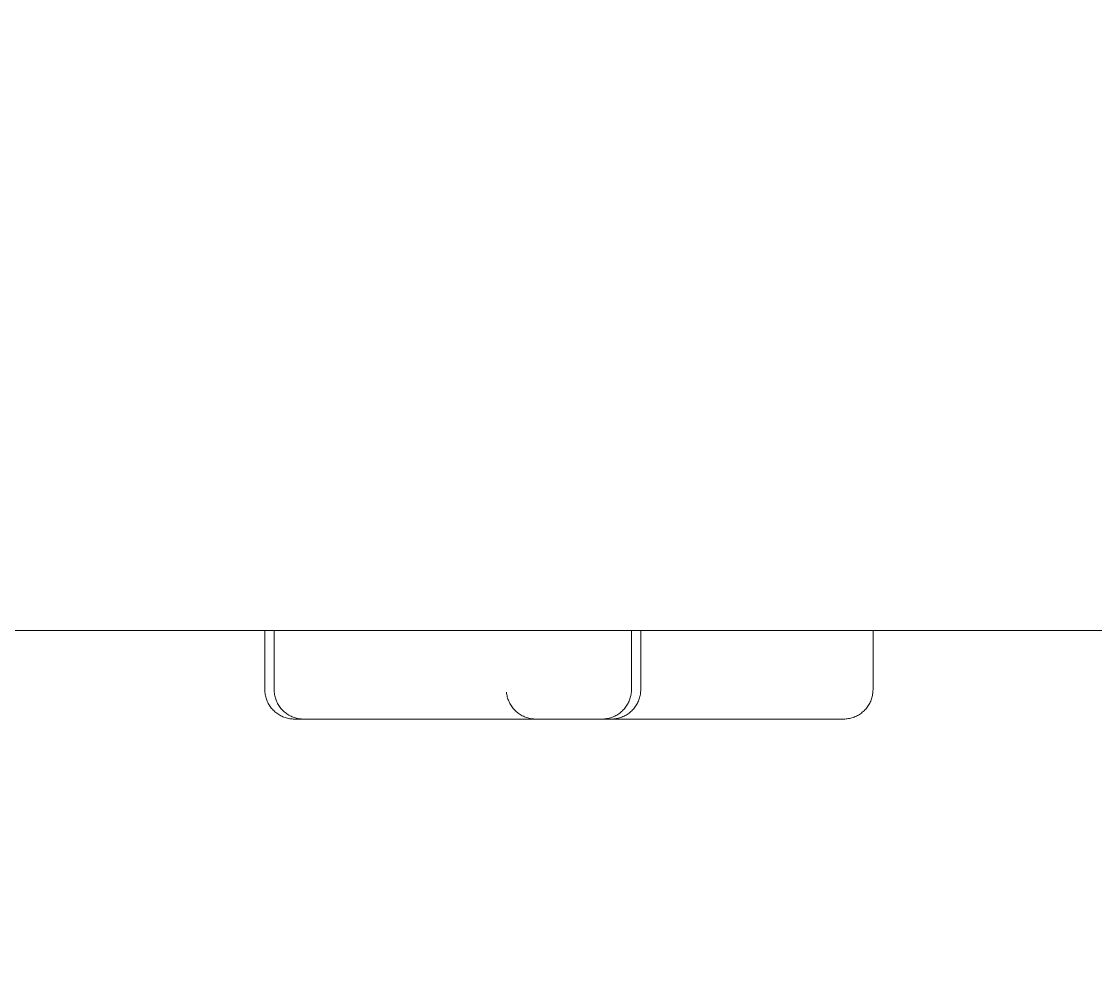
# Model space of a CAD drawing. Header units: metres. Extents: x 5374 to 25187, y 1840 to 7438.
# Drawn here: x 24264.89 to 24268.523, y 6483.967 to 6487.151 of the extents above; entities that cross this region are included whole.
import ezdxf

# ---------------------------------------------------------------- set-up
doc = ezdxf.new("R2010")
doc.units = ezdxf.units.M
doc.layers.add('02', color=2, linetype='Continuous')
doc.layers.add('A-GENM', color=2, linetype='Continuous', lineweight=9)

msp = doc.modelspace()

# ---------------------------------------------------------------- hatches: boundary and pattern name
at = {"layer": '02'}
h = msp.add_hatch(dxfattribs=at)
h.set_pattern_fill('ANGLE', color=1, scale=5)
h.set_pattern_definition([(0, (-292.62, 709.488), (0, 34.925), [25.4, -9.525]), (90, (-292.62, 709.488), (-34.925, 2e-15), [25.4, -9.525])])
h.paths.add_polyline_path([(24462.2223, 6585.2648), (24202.2223, 6585.2648), (24202.2223, 6295.2648), (24462.2223, 6295.2648)])

# ---------------------------------------------------------------- linework, layer by layer
at = {"layer": 'A-GENM'}
for p, q in [((24265.7134, 6485.0909), (24265.7134, 6484.8909)), ((24265.7134, 6485.0909), (24265.7134, 6484.8909)), ((24265.7437, 6485.0909), (24265.9151, 6485.0909)), ((24265.7437, 6485.0909), (24265.8788, 6485.0909)), ((24265.9151, 6485.0909), (24265.7437, 6485.0909)), ((24265.7448, 6485.0909), (24265.7448, 6484.8909)), ((24265.8633, 6485.0909), (24266.8664, 6485.0909)), ((24266.8127, 6485.0909), (24267.7704, 6485.0909)), ((24266.8664, 6485.0909), (24266.9848, 6485.0909)), ((24266.9534, 6484.8909), (24266.9534, 6485.0909)), ((24266.9848, 6484.8909), (24266.9848, 6485.0909)), ((24267.7704, 6484.8909), (24267.7704, 6485.0909))]:
    msp.add_line(p, q, dxfattribs=at)
at = {"layer": 'A-GENM', "flags": 128}
for points in [[(24262.2021, 6485.0909), (24262.8792, 6485.0909), (24263.5364, 6485.0909), (24264.1727, 6485.0909), (24264.7871, 6485.0909), (24265.3785, 6485.0909), (24265.9461, 6485.0909), (24266.4889, 6485.0909), (24267.006, 6485.0909), (24267.4967, 6485.0909), (24267.9601, 6485.0909), (24268.3955, 6485.0909), (24268.8023, 6485.0909)], [(24265.7437, 6485.0909), (24265.5341, 6485.0909), (24264.949, 6485.0909)], [(24268.5082, 6485.0909), (24268.0804, 6485.0909), (24267.7704, 6485.0909)], [(24265.8134, 6484.7909), (24265.8094, 6484.791), (24265.8054, 6484.7912), (24265.8014, 6484.7916), (24265.7975, 6484.7922), (24265.7935, 6484.7929), (24265.7896, 6484.7938), (24265.7858, 6484.7948), (24265.7819, 6484.796), (24265.7782, 6484.7973), (24265.7745, 6484.7988), (24265.7708, 6484.8004), (24265.7672, 6484.8022), (24265.7637, 6484.8041), (24265.7603, 6484.8062), (24265.7569, 6484.8084), (24265.7537, 6484.8107), (24265.7505, 6484.8132), (24265.7475, 6484.8157), (24265.7445, 6484.8184), (24265.7417, 6484.8212), (24265.7389, 6484.8242), (24265.7363, 6484.8272), (24265.7338, 6484.8303), (24265.7315, 6484.8336), (24265.7293, 6484.8369), (24265.7272, 6484.8403), (24265.7252, 6484.8438), (24265.7234, 6484.8473), (24265.7217, 6484.851), (24265.7202, 6484.8547), (24265.7188, 6484.8584), (24265.7176, 6484.8622), (24265.7165, 6484.8661), (24265.7156, 6484.87), (24265.7149, 6484.8739), (24265.7143, 6484.8779), (24265.7138, 6484.8819), (24265.7135, 6484.8858), (24265.7134, 6484.8898), (24265.7134, 6484.8909)], [(24265.8134, 6484.7909), (24265.8094, 6484.791), (24265.8054, 6484.7912), (24265.8014, 6484.7916), (24265.7975, 6484.7922), (24265.7935, 6484.7929), (24265.7896, 6484.7938), (24265.7858, 6484.7948), (24265.7819, 6484.796), (24265.7782, 6484.7973), (24265.7745, 6484.7988), (24265.7708, 6484.8004), (24265.7672, 6484.8022), (24265.7637, 6484.8041), (24265.7603, 6484.8062), (24265.7569, 6484.8084), (24265.7537, 6484.8107), (24265.7505, 6484.8132), (24265.7475, 6484.8157), (24265.7445, 6484.8184), (24265.7417, 6484.8212), (24265.7389, 6484.8242), (24265.7363, 6484.8272), (24265.7338, 6484.8303), (24265.7315, 6484.8336), (24265.7293, 6484.8369), (24265.7272, 6484.8403), (24265.7252, 6484.8438), (24265.7234, 6484.8473), (24265.7217, 6484.851), (24265.7202, 6484.8547), (24265.7188, 6484.8584), (24265.7176, 6484.8622), (24265.7165, 6484.8661), (24265.7156, 6484.87), (24265.7149, 6484.8739), (24265.7143, 6484.8779), (24265.7138, 6484.8819), (24265.7135, 6484.8858), (24265.7134, 6484.8898), (24265.7134, 6484.8909)], [(24265.8448, 6484.7909), (24265.8408, 6484.791), (24265.8369, 6484.7912), (24265.8329, 6484.7916), (24265.8289, 6484.7922), (24265.825, 6484.7929), (24265.8211, 6484.7938), (24265.8172, 6484.7948), (24265.8134, 6484.796), (24265.8096, 6484.7973), (24265.8059, 6484.7988), (24265.8023, 6484.8004), (24265.7987, 6484.8022), (24265.7952, 6484.8041), (24265.7917, 6484.8062), (24265.7884, 6484.8084), (24265.7851, 6484.8107), (24265.782, 6484.8132), (24265.7789, 6484.8157), (24265.776, 6484.8184), (24265.7731, 6484.8212), (24265.7704, 6484.8242), (24265.7678, 6484.8272), (24265.7653, 6484.8303), (24265.7629, 6484.8336), (24265.7607, 6484.8369), (24265.7586, 6484.8403), (24265.7567, 6484.8438), (24265.7548, 6484.8473), (24265.7532, 6484.851), (24265.7516, 6484.8547), (24265.7503, 6484.8584), (24265.749, 6484.8622), (24265.748, 6484.8661), (24265.7471, 6484.87), (24265.7463, 6484.8739), (24265.7457, 6484.8779), (24265.7453, 6484.8819), (24265.745, 6484.8858), (24265.7449, 6484.8898), (24265.7448, 6484.8909)], [(24265.8448, 6484.7909), (24265.8408, 6484.791), (24265.8369, 6484.7912), (24265.8329, 6484.7916), (24265.8289, 6484.7922), (24265.825, 6484.7929), (24265.8211, 6484.7938), (24265.8172, 6484.7948), (24265.8134, 6484.796), (24265.8096, 6484.7973), (24265.8059, 6484.7988), (24265.8023, 6484.8004), (24265.7987, 6484.8022), (24265.7952, 6484.8041), (24265.7917, 6484.8062), (24265.7884, 6484.8084), (24265.7851, 6484.8107), (24265.782, 6484.8132), (24265.7789, 6484.8157), (24265.776, 6484.8184), (24265.7731, 6484.8212), (24265.7704, 6484.8242), (24265.7678, 6484.8272), (24265.7653, 6484.8303), (24265.7629, 6484.8336), (24265.7607, 6484.8369), (24265.7586, 6484.8403), (24265.7567, 6484.8438), (24265.7548, 6484.8473), (24265.7532, 6484.851), (24265.7516, 6484.8547), (24265.7503, 6484.8584), (24265.749, 6484.8622), (24265.748, 6484.8661), (24265.7471, 6484.87), (24265.7463, 6484.8739), (24265.7457, 6484.8779), (24265.7453, 6484.8819)], [(24266.6304, 6484.7909), (24266.6264, 6484.791), (24266.6224, 6484.7912), (24266.6184, 6484.7916), (24266.6145, 6484.7922), (24266.6105, 6484.7929), (24266.6066, 6484.7938), (24266.6028, 6484.7948), (24266.599, 6484.796), (24266.5952, 6484.7973), (24266.5915, 6484.7988), (24266.5878, 6484.8004), (24266.5842, 6484.8022), (24266.5807, 6484.8041), (24266.5773, 6484.8062), (24266.5739, 6484.8084), (24266.5707, 6484.8107), (24266.5675, 6484.8132), (24266.5645, 6484.8157), (24266.5615, 6484.8184), (24266.5587, 6484.8212), (24266.5559, 6484.8242), (24266.5533, 6484.8272), (24266.5509, 6484.8303), (24266.5485, 6484.8336), (24266.5463, 6484.8369), (24266.5442, 6484.8403), (24266.5422, 6484.8438), (24266.5404, 6484.8473), (24266.5387, 6484.851), (24266.5372, 6484.8547), (24266.5358, 6484.8584), (24266.5346, 6484.8622), (24266.5335, 6484.8661), (24266.5326, 6484.87), (24266.5319, 6484.8739), (24266.5313, 6484.8779), (24266.5308, 6484.8819)], [(24266.9534, 6484.8909), (24266.9533, 6484.8869), (24266.9531, 6484.8829), (24266.9527, 6484.8789), (24266.9521, 6484.875), (24266.9514, 6484.8711), (24266.9505, 6484.8671), (24266.9495, 6484.8633), (24266.9483, 6484.8595), (24266.947, 6484.8557), (24266.9455, 6484.852), (24266.9439, 6484.8483), (24266.9421, 6484.8447), (24266.9402, 6484.8412), (24266.9381, 6484.8378), (24266.9359, 6484.8345), (24266.9336, 6484.8312), (24266.9312, 6484.828), (24266.9286, 6484.825), (24266.9259, 6484.822), (24266.9231, 6484.8192), (24266.9202, 6484.8165), (24266.9171, 6484.8138), (24266.914, 6484.8114), (24266.9108, 6484.809), (24266.9074, 6484.8068), (24266.904, 6484.8047), (24266.9005, 6484.8027), (24266.897, 6484.8009), (24266.8933, 6484.7992), (24266.8896, 6484.7977), (24266.8859, 6484.7963), (24266.8821, 6484.7951), (24266.8782, 6484.794), (24266.8743, 6484.7931), (24266.8704, 6484.7924), (24266.8664, 6484.7918), (24266.8625, 6484.7913), (24266.8585, 6484.791), (24266.8545, 6484.7909), (24266.8534, 6484.7909)], [(24266.9531, 6484.8829), (24266.9527, 6484.8789), (24266.9521, 6484.875), (24266.9514, 6484.8711), (24266.9505, 6484.8671), (24266.9495, 6484.8633), (24266.9483, 6484.8595), (24266.947, 6484.8557), (24266.9455, 6484.852), (24266.9439, 6484.8483), (24266.9421, 6484.8447), (24266.9402, 6484.8412), (24266.9381, 6484.8378), (24266.9359, 6484.8345), (24266.9336, 6484.8312), (24266.9312, 6484.828), (24266.9286, 6484.825), (24266.9259, 6484.822), (24266.9231, 6484.8192), (24266.9202, 6484.8165), (24266.9171, 6484.8138), (24266.914, 6484.8114), (24266.9108, 6484.809), (24266.9074, 6484.8068), (24266.904, 6484.8047), (24266.9005, 6484.8027), (24266.897, 6484.8009), (24266.8933, 6484.7992), (24266.8896, 6484.7977), (24266.8859, 6484.7963), (24266.8821, 6484.7951), (24266.8782, 6484.794), (24266.8743, 6484.7931), (24266.8704, 6484.7924), (24266.8664, 6484.7918), (24266.8625, 6484.7913), (24266.8585, 6484.791), (24266.8545, 6484.7909), (24266.8534, 6484.7909)], [(24266.9848, 6484.8909), (24266.9848, 6484.8869), (24266.9845, 6484.8829), (24266.9841, 6484.8789), (24266.9836, 6484.875), (24266.9829, 6484.8711), (24266.982, 6484.8671), (24266.981, 6484.8633), (24266.9798, 6484.8595), (24266.9784, 6484.8557), (24266.977, 6484.852), (24266.9753, 6484.8483), (24266.9735, 6484.8447), (24266.9716, 6484.8412), (24266.9696, 6484.8378), (24266.9674, 6484.8345), (24266.9651, 6484.8312), (24266.9626, 6484.828), (24266.96, 6484.825), (24266.9573, 6484.822), (24266.9545, 6484.8192), (24266.9516, 6484.8165), (24266.9486, 6484.8138), (24266.9454, 6484.8114), (24266.9422, 6484.809), (24266.9389, 6484.8068), (24266.9355, 6484.8047), (24266.932, 6484.8027), (24266.9284, 6484.8009), (24266.9248, 6484.7992), (24266.9211, 6484.7977), (24266.9173, 6484.7963), (24266.9135, 6484.7951), (24266.9097, 6484.794), (24266.9058, 6484.7931), (24266.9018, 6484.7924), (24266.8979, 6484.7918), (24266.8939, 6484.7913), (24266.8899, 6484.791), (24266.8859, 6484.7909), (24266.8848, 6484.7909)], [(24266.9845, 6484.8829), (24266.9841, 6484.8789), (24266.9836, 6484.875), (24266.9829, 6484.8711), (24266.982, 6484.8671), (24266.981, 6484.8633), (24266.9798, 6484.8595), (24266.9784, 6484.8557), (24266.977, 6484.852), (24266.9753, 6484.8483), (24266.9735, 6484.8447), (24266.9716, 6484.8412), (24266.9696, 6484.8378), (24266.9674, 6484.8345), (24266.9651, 6484.8312), (24266.9626, 6484.828), (24266.96, 6484.825), (24266.9573, 6484.822), (24266.9545, 6484.8192), (24266.9516, 6484.8165), (24266.9486, 6484.8138), (24266.9454, 6484.8114), (24266.9422, 6484.809), (24266.9389, 6484.8068), (24266.9355, 6484.8047), (24266.932, 6484.8027), (24266.9284, 6484.8009), (24266.9248, 6484.7992), (24266.9211, 6484.7977), (24266.9173, 6484.7963), (24266.9135, 6484.7951), (24266.9097, 6484.794), (24266.9058, 6484.7931), (24266.9018, 6484.7924), (24266.8979, 6484.7918), (24266.8939, 6484.7913), (24266.8899, 6484.791), (24266.8859, 6484.7909), (24266.8848, 6484.7909)], [(24267.7704, 6484.8909), (24267.7703, 6484.8869), (24267.7701, 6484.8829), (24267.7697, 6484.8789), (24267.7691, 6484.875), (24267.7684, 6484.8711), (24267.7675, 6484.8671), (24267.7665, 6484.8633), (24267.7653, 6484.8595), (24267.764, 6484.8557), (24267.7625, 6484.852), (24267.7609, 6484.8483), (24267.7591, 6484.8447), (24267.7572, 6484.8412), (24267.7551, 6484.8378), (24267.7529, 6484.8345), (24267.7506, 6484.8312), (24267.7482, 6484.828), (24267.7456, 6484.825), (24267.7429, 6484.822), (24267.7401, 6484.8192), (24267.7372, 6484.8165), (24267.7341, 6484.8138), (24267.731, 6484.8114), (24267.7278, 6484.809), (24267.7244, 6484.8068), (24267.721, 6484.8047), (24267.7175, 6484.8027), (24267.714, 6484.8009), (24267.7103, 6484.7992), (24267.7066, 6484.7977), (24267.7029, 6484.7963), (24267.6991, 6484.7951), (24267.6952, 6484.794), (24267.6913, 6484.7931), (24267.6874, 6484.7924), (24267.6835, 6484.7918), (24267.6795, 6484.7913), (24267.6755, 6484.791), (24267.6715, 6484.7909), (24267.6704, 6484.7909)], [(24265.8134, 6484.7909), (24265.8138, 6484.7909), (24265.8151, 6484.7909), (24265.8171, 6484.7909), (24265.82, 6484.7909), (24265.8238, 6484.7909), (24265.8283, 6484.7909), (24265.8337, 6484.7909), (24265.8389, 6484.7909)], [(24265.8134, 6484.7909), (24265.8138, 6484.7909), (24265.8151, 6484.7909), (24265.8171, 6484.7909), (24265.82, 6484.7909), (24265.8238, 6484.7909), (24265.8283, 6484.7909), (24265.8337, 6484.7909), (24265.8398, 6484.7909), (24265.8467, 6484.7909), (24265.8545, 6484.7909), (24265.8629, 6484.7909), (24265.8722, 6484.7909), (24265.8821, 6484.7909), (24265.8928, 6484.7909), (24265.9042, 6484.7909), (24265.9163, 6484.7909), (24265.9291, 6484.7909), (24265.9425, 6484.7909), (24265.9565, 6484.7909), (24265.9711, 6484.7909), (24265.9863, 6484.7909), (24266.0021, 6484.7909), (24266.0184, 6484.7909), (24266.0352, 6484.7909), (24266.0524, 6484.7909), (24266.0702, 6484.7909), (24266.0883, 6484.7909), (24266.1068, 6484.7909), (24266.1257, 6484.7909), (24266.145, 6484.7909), (24266.1645, 6484.7909), (24266.1843, 6484.7909), (24266.2044, 6484.7909), (24266.2246, 6484.7909), (24266.245, 6484.7909), (24266.2656, 6484.7909), (24266.2863, 6484.7909), (24266.307, 6484.7909), (24266.3278, 6484.7909), (24266.3486, 6484.7909), (24266.3694, 6484.7909), (24266.3901, 6484.7909), (24266.4107, 6484.7909), (24266.4312, 6484.7909), (24266.4515, 6484.7909), (24266.4717, 6484.7909), (24266.4916, 6484.7909), (24266.5113, 6484.7909), (24266.5307, 6484.7909), (24266.5498, 6484.7909), (24266.5685, 6484.7909), (24266.5869, 6484.7909), (24266.6048, 6484.7909), (24266.6224, 6484.7909), (24266.6394, 6484.7909), (24266.656, 6484.7909), (24266.672, 6484.7909), (24266.6876, 6484.7909), (24266.7025, 6484.7909), (24266.7168, 6484.7909), (24266.7306, 6484.7909), (24266.7437, 6484.7909), (24266.7561, 6484.7909), (24266.7679, 6484.7909), (24266.779, 6484.7909), (24266.7893, 6484.7909), (24266.799, 6484.7909), (24266.8079, 6484.7909), (24266.816, 6484.7909), (24266.8234, 6484.7909), (24266.828, 6484.7909)], [(24266.828, 6484.7909), (24266.8211, 6484.7909), (24266.8135, 6484.7909), (24266.8052, 6484.7909), (24266.796, 6484.7909), (24266.7862, 6484.7909), (24266.7756, 6484.7909), (24266.7643, 6484.7909), (24266.7523, 6484.7909), (24266.7396, 6484.7909), (24266.7263, 6484.7909), (24266.7124, 6484.7909), (24266.6979, 6484.7909), (24266.6827, 6484.7909), (24266.6671, 6484.7909), (24266.6508, 6484.7909), (24266.6341, 6484.7909), (24266.6169, 6484.7909), (24266.5993, 6484.7909), (24266.5812, 6484.7909), (24266.5627, 6484.7909), (24266.5438, 6484.7909), (24266.5247, 6484.7909), (24266.5052, 6484.7909), (24266.4854, 6484.7909), (24266.4654, 6484.7909), (24266.4452, 6484.7909), (24266.4248, 6484.7909), (24266.4042, 6484.7909), (24266.3836, 6484.7909), (24266.3628, 6484.7909), (24266.3421, 6484.7909), (24266.3213, 6484.7909), (24266.3005, 6484.7909), (24266.2798, 6484.7909), (24266.2591, 6484.7909), (24266.2386, 6484.7909), (24266.2182, 6484.7909), (24266.198, 6484.7909), (24266.1781, 6484.7909), (24266.1583, 6484.7909), (24266.1389, 6484.7909), (24266.1198, 6484.7909), (24266.101, 6484.7909), (24266.0826, 6484.7909), (24266.0646, 6484.7909), (24266.047, 6484.7909), (24266.0298, 6484.7909), (24266.0132, 6484.7909), (24265.9971, 6484.7909), (24265.9815, 6484.7909), (24265.9665, 6484.7909), (24265.952, 6484.7909), (24265.9382, 6484.7909), (24265.925, 6484.7909), (24265.9124, 6484.7909), (24265.9006, 6484.7909), (24265.8894, 6484.7909), (24265.8789, 6484.7909), (24265.8692, 6484.7909), (24265.8602, 6484.7909), (24265.8519, 6484.7909), (24265.8445, 6484.7909), (24265.8378, 6484.7909), (24265.8319, 6484.7909), (24265.8268, 6484.7909), (24265.8225, 6484.7909), (24265.819, 6484.7909), (24265.8164, 6484.7909), (24265.8146, 6484.7909), (24265.8136, 6484.7909)], [(24265.8389, 6484.7909), (24265.8328, 6484.7909), (24265.8276, 6484.7909), (24265.8232, 6484.7909), (24265.8196, 6484.7909), (24265.8168, 6484.7909), (24265.8148, 6484.7909), (24265.8137, 6484.7909)], [(24265.8389, 6484.7909), (24265.8457, 6484.7909), (24265.8533, 6484.7909), (24265.8616, 6484.7909), (24265.8708, 6484.7909), (24265.8806, 6484.7909), (24265.8912, 6484.7909), (24265.9025, 6484.7909), (24265.9145, 6484.7909), (24265.9272, 6484.7909), (24265.9405, 6484.7909), (24265.9544, 6484.7909), (24265.9689, 6484.7909), (24265.9841, 6484.7909), (24265.9998, 6484.7909), (24266.016, 6484.7909), (24266.0327, 6484.7909), (24266.0499, 6484.7909), (24266.0676, 6484.7909), (24266.0856, 6484.7909), (24266.1041, 6484.7909), (24266.123, 6484.7909), (24266.1422, 6484.7909), (24266.1616, 6484.7909), (24266.1814, 6484.7909), (24266.2014, 6484.7909), (24266.2216, 6484.7909), (24266.242, 6484.7909), (24266.2626, 6484.7909), (24266.2832, 6484.7909), (24266.304, 6484.7909), (24266.3248, 6484.7909), (24266.3456, 6484.7909), (24266.3663, 6484.7909), (24266.3871, 6484.7909), (24266.4077, 6484.7909), (24266.4282, 6484.7909), (24266.4486, 6484.7909), (24266.4688, 6484.7909), (24266.4887, 6484.7909), (24266.5085, 6484.7909), (24266.5279, 6484.7909), (24266.547, 6484.7909), (24266.5658, 6484.7909), (24266.5842, 6484.7909), (24266.6023, 6484.7909), (24266.6198, 6484.7909), (24266.637, 6484.7909), (24266.6536, 6484.7909), (24266.6697, 6484.7909), (24266.6853, 6484.7909), (24266.7004, 6484.7909), (24266.7148, 6484.7909), (24266.7286, 6484.7909), (24266.7418, 6484.7909), (24266.7544, 6484.7909), (24266.7662, 6484.7909), (24266.7774, 6484.7909), (24266.7879, 6484.7909), (24266.7976, 6484.7909), (24266.8066, 6484.7909), (24266.8149, 6484.7909), (24266.8223, 6484.7909), (24266.829, 6484.7909), (24266.8349, 6484.7909), (24266.84, 6484.7909), (24266.8443, 6484.7909), (24266.8478, 6484.7909), (24266.8504, 6484.7909), (24266.8522, 6484.7909), (24266.8532, 6484.7909)], [(24266.8534, 6484.7909), (24266.853, 6484.7909), (24266.8517, 6484.7909), (24266.8497, 6484.7909), (24266.8468, 6484.7909), (24266.843, 6484.7909), (24266.8385, 6484.7909), (24266.8332, 6484.7909), (24266.827, 6484.7909), (24266.8201, 6484.7909), (24266.8124, 6484.7909), (24266.8039, 6484.7909), (24266.7946, 6484.7909), (24266.7847, 6484.7909), (24266.774, 6484.7909), (24266.7626, 6484.7909), (24266.7505, 6484.7909), (24266.7377, 6484.7909), (24266.7243, 6484.7909), (24266.7103, 6484.7909), (24266.6957, 6484.7909), (24266.6805, 6484.7909), (24266.6647, 6484.7909), (24266.6484, 6484.7909), (24266.6316, 6484.7909), (24266.6144, 6484.7909), (24266.5966, 6484.7909), (24266.5785, 6484.7909), (24266.56, 6484.7909), (24266.5411, 6484.7909), (24266.5218, 6484.7909), (24266.5023, 6484.7909), (24266.4825, 6484.7909), (24266.4625, 6484.7909), (24266.4422, 6484.7909), (24266.4218, 6484.7909), (24266.4012, 6484.7909), (24266.3806, 6484.7909), (24266.3598, 6484.7909), (24266.339, 6484.7909), (24266.3182, 6484.7909), (24266.2974, 6484.7909), (24266.2767, 6484.7909), (24266.2561, 6484.7909), (24266.2356, 6484.7909), (24266.2153, 6484.7909), (24266.1951, 6484.7909), (24266.1752, 6484.7909), (24266.1555, 6484.7909), (24266.1361, 6484.7909), (24266.117, 6484.7909), (24266.0983, 6484.7909), (24266.0799, 6484.7909), (24266.062, 6484.7909), (24266.0444, 6484.7909), (24266.0274, 6484.7909), (24266.0108, 6484.7909), (24265.9948, 6484.7909), (24265.9793, 6484.7909), (24265.9643, 6484.7909), (24265.95, 6484.7909), (24265.9362, 6484.7909), (24265.9231, 6484.7909), (24265.9107, 6484.7909), (24265.8989, 6484.7909), (24265.8878, 6484.7909), (24265.8775, 6484.7909), (24265.8678, 6484.7909), (24265.8589, 6484.7909), (24265.8508, 6484.7909), (24265.8434, 6484.7909), (24265.8389, 6484.7909)], [(24265.8448, 6484.7909), (24265.8453, 6484.7909), (24265.8465, 6484.7909), (24265.8486, 6484.7909), (24265.8515, 6484.7909), (24265.8552, 6484.7909), (24265.8598, 6484.7909), (24265.8651, 6484.7909), (24265.8712, 6484.7909), (24265.8782, 6484.7909), (24265.8859, 6484.7909), (24265.8944, 6484.7909), (24265.9036, 6484.7909), (24265.9136, 6484.7909), (24265.9243, 6484.7909), (24265.9357, 6484.7909), (24265.9442, 6484.7909)], [(24265.8448, 6484.7909), (24265.8453, 6484.7909), (24265.8465, 6484.7909), (24265.8486, 6484.7909), (24265.8515, 6484.7909), (24265.8552, 6484.7909), (24265.8598, 6484.7909), (24265.8651, 6484.7909), (24265.8712, 6484.7909), (24265.8782, 6484.7909), (24265.8859, 6484.7909), (24265.8944, 6484.7909), (24265.9036, 6484.7909), (24265.9136, 6484.7909), (24265.9243, 6484.7909), (24265.9357, 6484.7909), (24265.9478, 6484.7909), (24265.9605, 6484.7909), (24265.9739, 6484.7909), (24265.9879, 6484.7909), (24266.0026, 6484.7909), (24266.0178, 6484.7909), (24266.0335, 6484.7909), (24266.0498, 6484.7909), (24266.0666, 6484.7909), (24266.0839, 6484.7909), (24266.1016, 6484.7909), (24266.1198, 6484.7909), (24266.1383, 6484.7909), (24266.1572, 6484.7909), (24266.1764, 6484.7909), (24266.196, 6484.7909), (24266.2158, 6484.7909), (24266.2358, 6484.7909), (24266.256, 6484.7909), (24266.2765, 6484.7909), (24266.297, 6484.7909), (24266.3177, 6484.7909), (24266.3384, 6484.7909), (24266.3592, 6484.7909), (24266.38, 6484.7909), (24266.4008, 6484.7909), (24266.4215, 6484.7909), (24266.4421, 6484.7909), (24266.4626, 6484.7909), (24266.483, 6484.7909), (24266.5031, 6484.7909), (24266.5231, 6484.7909), (24266.5428, 6484.7909), (24266.5622, 6484.7909), (24266.5812, 6484.7909), (24266.6, 6484.7909), (24266.6183, 6484.7909), (24266.6363, 6484.7909), (24266.6538, 6484.7909), (24266.6709, 6484.7909), (24266.6874, 6484.7909), (24266.7035, 6484.7909), (24266.719, 6484.7909), (24266.7339, 6484.7909), (24266.7483, 6484.7909), (24266.762, 6484.7909), (24266.7751, 6484.7909), (24266.7855, 6484.7909)], [(24266.7855, 6484.7909), (24266.773, 6484.7909), (24266.7598, 6484.7909), (24266.7459, 6484.7909), (24266.7315, 6484.7909), (24266.7164, 6484.7909), (24266.7008, 6484.7909), (24266.6847, 6484.7909), (24266.668, 6484.7909), (24266.6509, 6484.7909), (24266.6333, 6484.7909), (24266.6153, 6484.7909), (24266.5969, 6484.7909), (24266.5781, 6484.7909), (24266.5589, 6484.7909), (24266.5395, 6484.7909), (24266.5197, 6484.7909), (24266.4998, 6484.7909), (24266.4796, 6484.7909), (24266.4592, 6484.7909), (24266.4387, 6484.7909), (24266.418, 6484.7909), (24266.3973, 6484.7909), (24266.3765, 6484.7909), (24266.3557, 6484.7909), (24266.335, 6484.7909), (24266.3142, 6484.7909), (24266.2936, 6484.7909), (24266.273, 6484.7909), (24266.2526, 6484.7909), (24266.2324, 6484.7909), (24266.2124, 6484.7909), (24266.1926, 6484.7909), (24266.1732, 6484.7909), (24266.154, 6484.7909), (24266.1351, 6484.7909), (24266.1167, 6484.7909), (24266.0986, 6484.7909), (24266.081, 6484.7909), (24266.0638, 6484.7909), (24266.047, 6484.7909), (24266.0308, 6484.7909), (24266.0152, 6484.7909), (24266.0001, 6484.7909), (24265.9855, 6484.7909), (24265.9716, 6484.7909), (24265.9583, 6484.7909), (24265.9457, 6484.7909), (24265.9337, 6484.7909), (24265.9224, 6484.7909), (24265.9119, 6484.7909), (24265.902, 6484.7909), (24265.8929, 6484.7909), (24265.8845, 6484.7909), (24265.877, 6484.7909), (24265.8702, 6484.7909), (24265.8641, 6484.7909), (24265.8589, 6484.7909), (24265.8545, 6484.7909), (24265.8509, 6484.7909), (24265.8482, 6484.7909), (24265.8462, 6484.7909), (24265.8451, 6484.7909)], [(24265.9442, 6484.7909), (24265.9323, 6484.7909), (24265.9211, 6484.7909), (24265.9106, 6484.7909), (24265.9008, 6484.7909), (24265.8918, 6484.7909), (24265.8836, 6484.7909), (24265.8761, 6484.7909), (24265.8694, 6484.7909), (24265.8635, 6484.7909), (24265.8583, 6484.7909), (24265.854, 6484.7909), (24265.8506, 6484.7909), (24265.8479, 6484.7909), (24265.8461, 6484.7909), (24265.8451, 6484.7909)], [(24265.9442, 6484.7909), (24265.9567, 6484.7909), (24265.9699, 6484.7909), (24265.9838, 6484.7909), (24265.9982, 6484.7909), (24266.0133, 6484.7909), (24266.0289, 6484.7909), (24266.045, 6484.7909), (24266.0617, 6484.7909), (24266.0788, 6484.7909), (24266.0964, 6484.7909), (24266.1144, 6484.7909), (24266.1328, 6484.7909), (24266.1516, 6484.7909), (24266.1708, 6484.7909), (24266.1902, 6484.7909), (24266.2099, 6484.7909), (24266.2299, 6484.7909), (24266.2501, 6484.7909), (24266.2705, 6484.7909), (24266.291, 6484.7909), (24266.3117, 6484.7909), (24266.3324, 6484.7909), (24266.3532, 6484.7909), (24266.374, 6484.7909), (24266.3947, 6484.7909), (24266.4155, 6484.7909), (24266.4361, 6484.7909), (24266.4567, 6484.7909), (24266.4771, 6484.7909), (24266.4973, 6484.7909), (24266.5173, 6484.7909), (24266.537, 6484.7909), (24266.5565, 6484.7909), (24266.5757, 6484.7909), (24266.5945, 6484.7909), (24266.613, 6484.7909), (24266.6311, 6484.7909), (24266.6487, 6484.7909), (24266.6659, 6484.7909), (24266.6826, 6484.7909), (24266.6989, 6484.7909), (24266.7145, 6484.7909), (24266.7296, 6484.7909), (24266.7442, 6484.7909), (24266.7581, 6484.7909), (24266.7714, 6484.7909), (24266.784, 6484.7909), (24266.796, 6484.7909), (24266.8073, 6484.7909), (24266.8178, 6484.7909), (24266.8277, 6484.7909), (24266.8368, 6484.7909), (24266.8451, 6484.7909), (24266.8527, 6484.7909), (24266.8595, 6484.7909), (24266.8656, 6484.7909), (24266.8708, 6484.7909), (24266.8752, 6484.7909), (24266.8788, 6484.7909), (24266.8815, 6484.7909), (24266.8835, 6484.7909), (24266.8846, 6484.7909)], [(24266.8848, 6484.7909), (24266.8844, 6484.7909), (24266.8832, 6484.7909), (24266.8811, 6484.7909), (24266.8782, 6484.7909), (24266.8745, 6484.7909), (24266.8699, 6484.7909), (24266.8646, 6484.7909), (24266.8584, 6484.7909), (24266.8515, 6484.7909), (24266.8438, 6484.7909), (24266.8353, 6484.7909), (24266.8261, 6484.7909), (24266.8161, 6484.7909), (24266.8054, 6484.7909), (24266.794, 6484.7909), (24266.7819, 6484.7909), (24266.7692, 6484.7909), (24266.7558, 6484.7909), (24266.7418, 6484.7909), (24266.7271, 6484.7909), (24266.7119, 6484.7909), (24266.6962, 6484.7909), (24266.6799, 6484.7909), (24266.6631, 6484.7909), (24266.6458, 6484.7909), (24266.6281, 6484.7909), (24266.6099, 6484.7909), (24266.5914, 6484.7909), (24266.5725, 6484.7909), (24266.5533, 6484.7909), (24266.5337, 6484.7909), (24266.5139, 6484.7909), (24266.4939, 6484.7909), (24266.4737, 6484.7909), (24266.4532, 6484.7909), (24266.4327, 6484.7909), (24266.412, 6484.7909), (24266.3912, 6484.7909), (24266.3705, 6484.7909), (24266.3497, 6484.7909), (24266.3289, 6484.7909), (24266.3082, 6484.7909), (24266.2875, 6484.7909), (24266.267, 6484.7909), (24266.2467, 6484.7909), (24266.2265, 6484.7909), (24266.2066, 6484.7909), (24266.1869, 6484.7909), (24266.1675, 6484.7909), (24266.1485, 6484.7909), (24266.1297, 6484.7909), (24266.1114, 6484.7909), (24266.0934, 6484.7909), (24266.0759, 6484.7909), (24266.0588, 6484.7909), (24266.0423, 6484.7909), (24266.0262, 6484.7909), (24266.0107, 6484.7909), (24265.9958, 6484.7909), (24265.9814, 6484.7909), (24265.9677, 6484.7909), (24265.9546, 6484.7909), (24265.9442, 6484.7909)], [(24266.6304, 6484.7909), (24266.6308, 6484.7909), (24266.6321, 6484.7909), (24266.6342, 6484.7909), (24266.6371, 6484.7909), (24266.6408, 6484.7909), (24266.6453, 6484.7909), (24266.6507, 6484.7909), (24266.6568, 6484.7909), (24266.6637, 6484.7909), (24266.6715, 6484.7909), (24266.6799, 6484.7909), (24266.6892, 6484.7909), (24266.6991, 6484.7909), (24266.7098, 6484.7909), (24266.7212, 6484.7909), (24266.7333, 6484.7909), (24266.7461, 6484.7909), (24266.7595, 6484.7909), (24266.7735, 6484.7909), (24266.7881, 6484.7909), (24266.8033, 6484.7909), (24266.8191, 6484.7909), (24266.8354, 6484.7909), (24266.8522, 6484.7909), (24266.8695, 6484.7909), (24266.8872, 6484.7909), (24266.9053, 6484.7909), (24266.9239, 6484.7909), (24266.9428, 6484.7909), (24266.962, 6484.7909), (24266.9815, 6484.7909), (24267.0013, 6484.7909), (24267.0214, 6484.7909), (24267.0416, 6484.7909), (24267.062, 6484.7909), (24267.0826, 6484.7909), (24267.1033, 6484.7909), (24267.124, 6484.7909), (24267.1448, 6484.7909), (24267.1656, 6484.7909), (24267.1864, 6484.7909), (24267.2071, 6484.7909), (24267.2277, 6484.7909), (24267.2482, 6484.7909), (24267.2686, 6484.7909), (24267.2887, 6484.7909), (24267.3086, 6484.7909), (24267.3283, 6484.7909), (24267.3477, 6484.7909), (24267.3668, 6484.7909), (24267.3855, 6484.7909), (24267.4039, 6484.7909), (24267.4219, 6484.7909), (24267.4394, 6484.7909), (24267.4564, 6484.7909), (24267.473, 6484.7909), (24267.4891, 6484.7909), (24267.5046, 6484.7909), (24267.5195, 6484.7909), (24267.5339, 6484.7909), (24267.5476, 6484.7909), (24267.5607, 6484.7909), (24267.5731, 6484.7909), (24267.5849, 6484.7909), (24267.596, 6484.7909), (24267.6064, 6484.7909), (24267.616, 6484.7909), (24267.6249, 6484.7909), (24267.633, 6484.7909), (24267.6404, 6484.7909), (24267.6469, 6484.7909), (24267.6527, 6484.7909), (24267.6577, 6484.7909), (24267.6619, 6484.7909), (24267.6652, 6484.7909), (24267.6677, 6484.7909), (24267.6694, 6484.7909), (24267.6703, 6484.7909)], [(24267.6704, 6484.7909), (24267.67, 6484.7909), (24267.6687, 6484.7909), (24267.6667, 6484.7909), (24267.6638, 6484.7909), (24267.66, 6484.7909), (24267.6555, 6484.7909), (24267.6502, 6484.7909), (24267.644, 6484.7909), (24267.6371, 6484.7909), (24267.6294, 6484.7909), (24267.6209, 6484.7909), (24267.6116, 6484.7909), (24267.6017, 6484.7909), (24267.591, 6484.7909), (24267.5796, 6484.7909), (24267.5675, 6484.7909), (24267.5547, 6484.7909), (24267.5414, 6484.7909), (24267.5273, 6484.7909), (24267.5127, 6484.7909), (24267.4975, 6484.7909), (24267.4817, 6484.7909), (24267.4654, 6484.7909), (24267.4486, 6484.7909), (24267.4314, 6484.7909), (24267.4136, 6484.7909), (24267.3955, 6484.7909), (24267.377, 6484.7909), (24267.3581, 6484.7909), (24267.3388, 6484.7909), (24267.3193, 6484.7909), (24267.2995, 6484.7909), (24267.2795, 6484.7909), (24267.2592, 6484.7909), (24267.2388, 6484.7909), (24267.2182, 6484.7909), (24267.1976, 6484.7909), (24267.1768, 6484.7909), (24267.156, 6484.7909), (24267.1352, 6484.7909), (24267.1145, 6484.7909), (24267.0937, 6484.7909), (24267.0731, 6484.7909), (24267.0526, 6484.7909), (24267.0323, 6484.7909), (24267.0121, 6484.7909), (24266.9922, 6484.7909), (24266.9725, 6484.7909), (24266.9531, 6484.7909), (24266.934, 6484.7909), (24266.9153, 6484.7909), (24266.8969, 6484.7909), (24266.879, 6484.7909), (24266.8614, 6484.7909), (24266.8444, 6484.7909), (24266.8278, 6484.7909), (24266.8118, 6484.7909), (24266.7963, 6484.7909), (24266.7813, 6484.7909), (24266.767, 6484.7909), (24266.7532, 6484.7909), (24266.7401, 6484.7909), (24266.7277, 6484.7909), (24266.7159, 6484.7909), (24266.7048, 6484.7909), (24266.6945, 6484.7909), (24266.6848, 6484.7909), (24266.6759, 6484.7909), (24266.6678, 6484.7909), (24266.6605, 6484.7909), (24266.6539, 6484.7909), (24266.6481, 6484.7909), (24266.6431, 6484.7909), (24266.639, 6484.7909), (24266.6356, 6484.7909), (24266.6331, 6484.7909), (24266.6314, 6484.7909), (24266.6305, 6484.7909)], [(24266.8848, 6484.7909), (24266.8844, 6484.7909), (24266.8832, 6484.7909), (24266.8811, 6484.7909), (24266.8782, 6484.7909), (24266.8745, 6484.7909), (24266.8699, 6484.7909), (24266.8646, 6484.7909), (24266.8584, 6484.7909), (24266.8515, 6484.7909), (24266.8438, 6484.7909), (24266.8353, 6484.7909), (24266.8261, 6484.7909), (24266.8161, 6484.7909), (24266.8054, 6484.7909), (24266.794, 6484.7909), (24266.7855, 6484.7909)], [(24266.7855, 6484.7909), (24266.7974, 6484.7909), (24266.8086, 6484.7909), (24266.8191, 6484.7909), (24266.8289, 6484.7909), (24266.8379, 6484.7909), (24266.8461, 6484.7909), (24266.8536, 6484.7909), (24266.8603, 6484.7909), (24266.8662, 6484.7909), (24266.8714, 6484.7909), (24266.8757, 6484.7909), (24266.8791, 6484.7909), (24266.8818, 6484.7909), (24266.8836, 6484.7909), (24266.8846, 6484.7909)], [(24266.8534, 6484.7909), (24266.853, 6484.7909), (24266.8517, 6484.7909), (24266.8497, 6484.7909), (24266.8468, 6484.7909), (24266.843, 6484.7909), (24266.8385, 6484.7909), (24266.8332, 6484.7909), (24266.828, 6484.7909)], [(24266.828, 6484.7909), (24266.834, 6484.7909), (24266.8392, 6484.7909), (24266.8436, 6484.7909), (24266.8472, 6484.7909), (24266.85, 6484.7909), (24266.852, 6484.7909), (24266.8531, 6484.7909)]]:
    msp.add_lwpolyline(points, dxfattribs=at)

doc.saveas('drawing.dxf')
